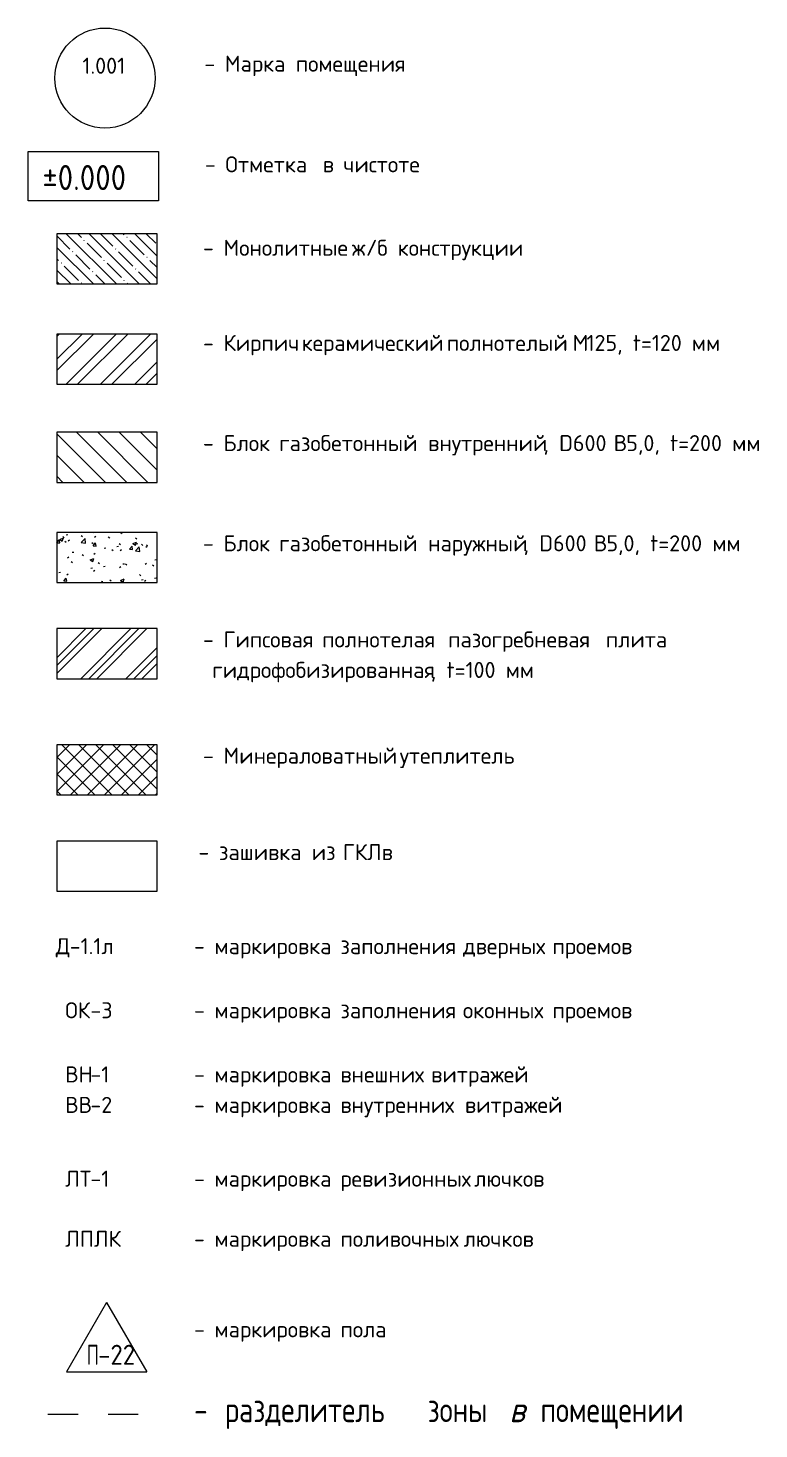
# Model space of a CAD drawing. Header units: millimetres. Extents: x -592259 to 288321, y -552984 to 293768.
# Drawn here: x 54503 to 61801, y -109021 to -95037 of the extents above; entities that cross this region are included whole.
import ezdxf

# ---------------------------------------------------------------- set-up
doc = ezdxf.new("R2010")
doc.units = ezdxf.units.MM
doc.linetypes.add('ADSK_Невидимые', pattern=[500, 300, -200])
doc.linetypes.add('ADSK_Скрыто', pattern=[600, 300, -300])
for name, color, linetype, lineweight in [('A-DETL-____-HDLN', 250, 'ADSK_Невидимые', 9), ('A-DETL-____-OTLN', 250, 'Continuous', 5), ('A-DETL-____-THIN', 250, 'Continuous', 9), ('A-DETL-GENF-OTLN', 250, 'Continuous', 5), ('A-FLOR-____-IDEN', 250, 'Continuous', 9), ('G-____-____-TEXT', 250, 'Continuous', 9)]:
    doc.layers.add(name, color=color, linetype=linetype, lineweight=lineweight)
doc.styles.add('ISOCPEUR_1', font='isocpeur.ttf', dxfattribs={"width": 0.9, "height": 250})
doc.styles.add('ISOCPEUR_5', font='isocpeur.ttf', dxfattribs={"height": 8})
doc.styles.add('ISOCPEUR_7', font='isocpeur.ttf', dxfattribs={"width": 0.9, "height": 2.5})
doc.styles.add('ISOCPEUR_I_1', font='ГОСТ тип А.ttf', dxfattribs={"height": 2500})

# ---------------------------------------------------------------- blocks, each defined once
blk = doc.blocks.new('AAR_СКБ_Марка_Перекрытия - Марка пола-17325028-АР1_Маркировочный план_надземные_Условные обозначения')
at = {"layer": 'A-FLOR-____-IDEN'}
for p, q in [((5755, 4739), (5355, 4046)), ((5755, 4739), (6155, 4046)), ((5355, 4046), (6155, 4046))]:
    blk.add_line(p, q, dxfattribs=at)

msp = doc.modelspace()

# ---------------------------------------------------------------- hatches: boundary and pattern name
at = {"layer": 'A-DETL-GENF-OTLN'}
h = msp.add_hatch(dxfattribs=at)
h.set_pattern_fill('FP_54', color=250, style=0, pattern_type=2)
h.set_pattern_definition([(135, (49533.1, -112497.46), (-114.0493, -114.0493), []), (135, (49647.14, -112497.46), (-114.0493, -114.0493), [201.612, -40.322, 3.353, -36.97])])
h.paths.add_polyline_path([(55791.4427, -97592.4879), (55791.4427, -97092.4879), (54791.4427, -97092.4879), (54791.4427, -97592.4879)])
h = msp.add_hatch(dxfattribs=at)
h.set_pattern_fill('FP_55', color=250, style=0, pattern_type=2)
h.set_pattern_definition([(45, (49533.1, -112497.46), (-171.074, 171.074), []), (45, (49647.14, -112497.46), (-171.074, 171.074), [])])
h.paths.add_polyline_path([(55791.4427, -98592.4879), (55791.4427, -98092.4879), (54791.4427, -98092.4879), (54791.4427, -98592.4879)])
h = msp.add_hatch(dxfattribs=at)
h.set_pattern_fill('FP_56', color=250, style=0, pattern_type=2)
h.set_pattern_definition([(135, (49533.1, -112497.46), (-106.066, -106.066), [])])
h.paths.add_polyline_path([(55791.4427, -99572.4879), (55791.4427, -99072.4879), (54791.4427, -99072.4879), (54791.4427, -99572.4879)])
h = msp.add_hatch(dxfattribs=at)
h.set_pattern_fill('FP_24', color=250, style=0, pattern_type=2)
h.set_pattern_definition([(50, (49533.1, -112497.46), (364.368, -31.878), [38.1, -419.1]), (355, (49533.1, -112497.46), (-70.486, 382.113), [30.48, -335.28]), (100.451, (49563.46, -112500.1), (293.885, 350.233), [32.38, -356.18]), (46.184, (49533.1, -112395.86), (542.158, -84.086), [57.15, -628.65]), (96.636, (49578.3, -112402.86), (474.805, 494.855), [48.57, -534.27]), (351.184, (49533.1, -112395.86), (474.81, 494.85), [45.72, -502.92]), (21, (49583.9, -112421.26), (303.2285, -204.5305), [38.1, -419.1]), (326, (49583.9, -112421.26), (123.604, 368.376), [30.48, -335.28]), (71.451, (49609.16, -112438.3), (426.834, 163.843), [32.38, -356.18]), (37.5, (49533.1, -112497.46), (6.1766, 169.1102), [16.764, -314.452, 16.764, -323.596, -336.55]), (37.5, (49533.1, -112497.46), (6.1766, 169.1102), [-671.576, 16.764, -319.786]), (7.5, (49533.1, -112497.46), (133.6389, 200.3615), [16.764, -177.292, 16.764, -306.832, -128.27]), (7.5, (49533.1, -112497.46), (133.6389, 200.3615), [-517.652, 16.764, -111.506]), (327.5, (49419.81, -112497.46), (271.1818, -11.4584), [16.764, -110.236, 16.764, -379.476, -525.78]), (327.5, (49419.81, -112497.46), (271.1818, -11.4584), [-523.24, 16.764, -509.016]), (317.5, (49369, -112497.46), (296.2585, 50.853), [16.764, -148.336, 16.764, -246.38, -373.38]), (317.5, (49369, -112497.46), (296.2585, 50.853), [-428.244, 16.764, -356.616])])
h.paths.add_polyline_path([(55791.4427, -100572.4879), (55791.4427, -100072.4879), (54791.4427, -100072.4879), (54791.4427, -100572.4879)])
h = msp.add_hatch(dxfattribs=at)
h.set_pattern_fill('FP_7', color=50, style=0, pattern_type=2)
h.set_pattern_definition([(45, (49533.1, -112497.46), (-224.5064, 224.5064), []), (45, (49612.47, -112497.46), (0, 449.013), []), (45, (49453.72, -112497.46), (0, 449.013), [])])
h.paths.add_polyline_path([(55791.4427, -101532.4879), (55791.4427, -101032.4879), (54791.4427, -101032.4879), (54791.4427, -101532.4879)])
h = msp.add_hatch(dxfattribs=at)
h.set_pattern_fill('FP_16', color=50, style=0, pattern_type=2)
h.set_pattern_definition([(135, (49533.09, -112497.46), (-84.8528, -84.8528), []), (225, (49533.09, -112497.46), (84.8528, -84.8528), [])])
h.paths.add_polyline_path([(55791.4427, -102692.4879), (55791.4427, -102192.4879), (54791.4427, -102192.4879), (54791.4427, -102692.4879)])

# ---------------------------------------------------------------- linework, layer by layer
at = {"layer": 'A-DETL-____-HDLN', "linetype": 'ADSK_Скрыто', "lineweight": 5}
msp.add_line((54702.0453, -108874.6143), (55902.0453, -108874.6143), dxfattribs=at)
at = {"layer": 'A-DETL-____-OTLN', "lineweight": 13}
for p, q in [((55791.4427, -103152.4879), (54791.4427, -103152.4879)), ((54791.4427, -103152.4879), (54791.4427, -103652.4879)), ((55791.4427, -103652.4879), (55791.4427, -103152.4879)), ((54791.4427, -103652.4879), (55791.4427, -103652.4879))]:
    msp.add_line(p, q, dxfattribs=at)
at = {"layer": 'A-DETL-____-THIN'}
for p, q in [((55791.4427, -97092.4879), (54791.4427, -97092.4879)), ((54791.4427, -97092.4879), (54791.4427, -97592.4879)), ((55791.4427, -97592.4879), (55791.4427, -97092.4879)), ((54791.4427, -97592.4879), (55791.4427, -97592.4879)), ((55791.4427, -98092.4879), (54791.4427, -98092.4879)), ((54791.4427, -98092.4879), (54791.4427, -98592.4879)), ((55791.4427, -98592.4879), (55791.4427, -98092.4879)), ((54791.4427, -98592.4879), (55791.4427, -98592.4879)), ((55791.4427, -99072.4879), (54791.4427, -99072.4879)), ((54791.4427, -99072.4879), (54791.4427, -99572.4879)), ((55791.4427, -99572.4879), (55791.4427, -99072.4879)), ((54791.4427, -99572.4879), (55791.4427, -99572.4879)), ((55791.4427, -100072.4879), (54791.4427, -100072.4879)), ((54791.4427, -100072.4879), (54791.4427, -100572.4879)), ((55791.4427, -100572.4879), (55791.4427, -100072.4879)), ((54791.4427, -100572.4879), (55791.4427, -100572.4879)), ((55791.4427, -101032.4879), (54791.4427, -101032.4879)), ((54791.4427, -101032.4879), (54791.4427, -101532.4879)), ((55791.4427, -101532.4879), (55791.4427, -101032.4879)), ((54791.4427, -101532.4879), (55791.4427, -101532.4879)), ((55791.4427, -102192.4879), (54791.4427, -102192.4879)), ((54791.4427, -102192.4879), (54791.4427, -102692.4879)), ((55791.4427, -102692.4879), (55791.4427, -102192.4879)), ((54791.4427, -102692.4879), (55791.4427, -102692.4879))]:
    msp.add_line(p, q, dxfattribs=at)
msp.add_circle((55270.9144, -95537.4595), 500, dxfattribs=at)
at = {"layer": 'G-____-____-TEXT', "color": 170, "flags": 128}
msp.add_lwpolyline([(54502.8153, -96271.3338), (55805.3672, -96271.3338), (55805.3672, -96761.3338), (54502.8153, -96761.3338)], close=True, dxfattribs=at)

# ---------------------------------------------------------------- block references
at = {"layer": 'A-FLOR-____-IDEN'}
msp.add_blockref('AAR_СКБ_Марка_Перекрытия - Марка пола-17325028-АР1_Маркировочный план_надземные_Условные обозначения', (49533.0938, -112497.4568), dxfattribs=at)

# ---------------------------------------------------------------- texts
at = {"layer": 'A-FLOR-____-IDEN', "char_height": 200, "attachment_point": 1, "style": 'ISOCPEUR_1'}
for s, insert, width in [('\\fISOCPEUR|b0|i0|c204|p34|;\\W.7;П', (55087.6257, -108180.5045), 140.295312), ('-22', (55203.3809, -108180.5045), 370.379625)]:
    msp.add_mtext(s, dxfattribs=dict(at, insert=insert, width=width))
at = {"layer": 'G-____-____-TEXT', "color": 7, "attachment_point": 1}
for s, insert, char_height, width, style in [('1.001', (55046.0657, -95333.9192), 160, 521.096875, 'ISOCPEUR_5'), ('Марка', (56468.0287, -95313.9192), 160, 745.569375, 'ISOCPEUR_5'), ('помещения', (57175.7891, -95313.9192), 160, 1298.73375, 'ISOCPEUR_5'), ('- ', (56262.9766, -95313.9192), 160, 248.523125, 'ISOCPEUR_5'), ('Отметка', (56473.357, -96318.2544), 160, 1066.244375, 'ISOCPEUR_5'), (' ±0.000', (54502.8153, -96404.9796), 250, 1354.851875, 'ISOCPEUR_7'), ('- ', (56268.3049, -96318.2544), 160, 248.523125, 'ISOCPEUR_5'), ('\\fISOCPEUR|b0|i0|c204|p34|;в', (57445.7007, -96318.2544), 160, 136.286875, 'ISOCPEUR_5'), ('чистоте', (57650.7528, -96318.2544), 160, 994.0925, 'ISOCPEUR_5'), ('Монолитные', (56454.2905, -97151.3429), 160, 1443.0375, 'ISOCPEUR_5'), ('\\fISOCPEUR|b0|i0|c204|p34|;/', (57876.4259, -97151.3429), 160, 136.286875, 'ISOCPEUR_5'), ('\\fISOCPEUR|b0|i0|c204|p34|;б', (57988.8738, -97151.3429), 160, 136.286875, 'ISOCPEUR_5'), ('- ', (56249.2384, -97151.3429), 160, 248.523125, 'ISOCPEUR_5'), ('\\fISOCPEUR|b0|i0|c204|p34|;ж', (57737.5196, -97151.3429), 160, 168.354375, 'ISOCPEUR_5'), ('конструкции', (58193.9259, -97151.3429), 160, 1523.20625, 'ISOCPEUR_5'), ('Кирпич', (56454.2905, -98100.6678), 160, 833.755, 'ISOCPEUR_5'), ('керамический', (57234.8113, -98100.6678), 160, 1643.459375, 'ISOCPEUR_5'), ('полнотелый', (58683.4051, -98100.6678), 160, 1410.97, 'ISOCPEUR_5'), ('\\fISOCPEUR|b0|i0|c204|p34|;М', (59940.1759, -98100.6678), 160, 168.354375, 'ISOCPEUR_5'), ('125, t=120 ', (60079.0821, -98100.6678), 160, 1274.683125, 'ISOCPEUR_5'), ('мм', (61130.8009, -98100.6678), 160, 304.64125, 'ISOCPEUR_5'), ('- ', (56249.2384, -98100.6678), 160, 248.523125, 'ISOCPEUR_5'), ('Блок', (56454.2905, -99100.6678), 160, 561.18125, 'ISOCPEUR_5'), ('газобетонный', (57009.9155, -99100.6678), 160, 1691.560625, 'ISOCPEUR_5'), ('внутренний', (58498.1967, -99100.6678), 160, 1394.93625, 'ISOCPEUR_5'), (', D600 ', (59649.1342, -99100.6678), 160, 849.78875, 'ISOCPEUR_5'), ('\\fISOCPEUR|b0|i0|c204|p34|;В', (60350.2801, -99100.6678), 160, 152.320625, 'ISOCPEUR_5'), ('5,0, t=200 ', (60475.9571, -99100.6678), 160, 1282.7, 'ISOCPEUR_5'), ('- ', (56249.2384, -99100.6678), 160, 248.523125, 'ISOCPEUR_5'), ('мм', (61534.2905, -99100.6678), 160, 304.64125, 'ISOCPEUR_5'), ('Блок', (56454.2905, -100100.6678), 160, 561.18125, 'ISOCPEUR_5'), ('газобетонный', (57009.9155, -100100.6678), 160, 1691.560625, 'ISOCPEUR_5'), ('наружный', (58498.1967, -100100.6678), 160, 1154.43, 'ISOCPEUR_5'), (', D600 ', (59450.6967, -100100.6678), 160, 849.78875, 'ISOCPEUR_5'), ('\\fISOCPEUR|b0|i0|c204|p34|;В', (60151.8426, -100100.6678), 160, 152.320625, 'ISOCPEUR_5'), ('5,0, t=200 ', (60277.5196, -100100.6678), 160, 1282.7, 'ISOCPEUR_5'), ('- ', (56249.2384, -100100.6678), 160, 248.523125, 'ISOCPEUR_5'), ('мм', (61335.853, -100100.6678), 160, 304.64125, 'ISOCPEUR_5'), ('Гипсовая', (56454.2905, -101060.6678), 160, 1082.278125, 'ISOCPEUR_5'), ('пазогребневая', (58696.6342, -101060.6678), 160, 1795.78, 'ISOCPEUR_5'), ('- ', (56249.2384, -101060.6678), 160, 248.523125, 'ISOCPEUR_5'), ('полнотелая', (57439.8634, -101060.6678), 160, 1410.97, 'ISOCPEUR_5'), ('плита', (60270.9051, -101060.6678), 160, 729.535625, 'ISOCPEUR_5'), ('гидрофобизированная', (56341.8426, -101364.9386), 160, 2645.56875, 'ISOCPEUR_5'), (', t=100 ', (58524.6551, -101364.9386), 160, 905.906875, 'ISOCPEUR_5'), ('мм', (59272.103, -101364.9386), 160, 304.64125, 'ISOCPEUR_5'), ('Минераловатный', (56454.2905, -102220.6678), 160, 2020.2525, 'ISOCPEUR_5'), ('- ', (56249.2384, -102220.6678), 160, 248.523125, 'ISOCPEUR_5'), ('утеплитель', (58213.7696, -102220.6678), 160, 1427.00375, 'ISOCPEUR_5'), ('ГКЛв', (57645.9205, -103183.2442), 160, 577.215, 'ISOCPEUR_5'), ('- ', (56203.9413, -103183.2442), 160, 248.523125, 'ISOCPEUR_5'), ('зашивка', (56408.9934, -103183.2442), 160, 1010.12625, 'ISOCPEUR_5'), ('из', (57335.0351, -103183.2442), 160, 264.556875, 'ISOCPEUR_5'), ('\\fISOCPEUR|b0|i0|c204|p34|;Д', (54780.1084, -104122.0711), 160, 168.354375, 'ISOCPEUR_5'), ('-1.1', (54919.0146, -104122.0711), 160, 384.81, 'ISOCPEUR_5'), ('\\fISOCPEUR|b0|i0|c204|p34|;л', (55236.5146, -104122.0711), 160, 136.286875, 'ISOCPEUR_5'), ('маркировка', (56364.893, -104122.0711), 160, 1410.97, 'ISOCPEUR_5'), ('заполнения', (57621.6639, -104122.0711), 160, 1370.885625, 'ISOCPEUR_5'), ('дверных', (58845.3618, -104122.0711), 160, 970.041875, 'ISOCPEUR_5'), ('проемов', (59738.3305, -104122.0711), 160, 970.041875, 'ISOCPEUR_5'), ('- ', (56159.841, -104122.0711), 160, 248.523125, 'ISOCPEUR_5'), ('ОК', (54873.9778, -104762.0711), 160, 304.64125, 'ISOCPEUR_5'), ('-3', (55125.332, -104762.0711), 160, 272.57375, 'ISOCPEUR_5'), ('- ', (56159.841, -104762.0711), 160, 248.523125, 'ISOCPEUR_5'), ('маркировка', (56364.893, -104762.0711), 160, 1410.97, 'ISOCPEUR_5'), ('заполнения', (57621.6639, -104762.0711), 160, 1370.885625, 'ISOCPEUR_5'), ('оконных', (58845.3618, -104762.0711), 160, 970.041875, 'ISOCPEUR_5'), ('проемов', (59738.3305, -104762.0711), 160, 970.041875, 'ISOCPEUR_5'), ('ВН', (54873.9778, -105402.0711), 160, 304.64125, 'ISOCPEUR_5'), ('-1', (55125.332, -105402.0711), 160, 232.489375, 'ISOCPEUR_5'), ('витражей', (58527.8618, -105402.0711), 160, 1170.46375, 'ISOCPEUR_5'), ('- ', (56159.841, -105402.0711), 160, 248.523125, 'ISOCPEUR_5'), ('маркировка', (56364.893, -105402.0711), 160, 1410.97, 'ISOCPEUR_5'), ('внешних', (57621.6639, -105402.0711), 160, 986.075625, 'ISOCPEUR_5'), ('ВВ', (54873.9778, -105706.3419), 160, 304.64125, 'ISOCPEUR_5'), ('-2', (55125.332, -105706.3419), 160, 272.57375, 'ISOCPEUR_5'), ('витражей', (58865.2055, -105706.3419), 160, 1170.46375, 'ISOCPEUR_5'), ('- ', (56159.841, -105706.3419), 160, 248.523125, 'ISOCPEUR_5'), ('маркировка', (56364.893, -105706.3419), 160, 1410.97, 'ISOCPEUR_5'), ('внутренних', (57621.6639, -105706.3419), 160, 1394.93625, 'ISOCPEUR_5'), ('ЛТ', (54873.9778, -106443.2592), 160, 304.64125, 'ISOCPEUR_5'), ('-1', (55125.332, -106443.2592), 160, 232.489375, 'ISOCPEUR_5'), ('- ', (56159.841, -106443.2592), 160, 248.523125, 'ISOCPEUR_5'), ('маркировка', (56364.893, -106443.2592), 160, 1410.97, 'ISOCPEUR_5'), ('ревизионных', (57621.6639, -106443.2592), 160, 1507.1725, 'ISOCPEUR_5'), ('лючков', (58957.8097, -106443.2592), 160, 841.771875, 'ISOCPEUR_5'), ('ЛПЛК', (54873.9778, -107043.2592), 160, 609.2825, 'ISOCPEUR_5'), ('маркировка', (56364.893, -107043.2592), 160, 1410.97, 'ISOCPEUR_5'), ('поливочных', (57621.6639, -107043.2592), 160, 1378.9025, 'ISOCPEUR_5'), ('лючков', (58851.9764, -107043.2592), 160, 841.771875, 'ISOCPEUR_5'), ('- ', (56159.841, -107043.2592), 160, 248.523125, 'ISOCPEUR_5'), ('- ', (56159.841, -107946.8393), 160, 248.523125, 'ISOCPEUR_5'), ('маркировка', (56364.893, -107946.8393), 160, 1410.97, 'ISOCPEUR_5'), ('пола', (57621.6639, -107946.8393), 160, 561.18125, 'ISOCPEUR_5'), ('разделитель', (56469.4035, -108703.5548), 250, 2279.99925, 'ISOCPEUR_I_1'), ('зоны', (58493.466, -108703.5548), 250, 815.316188, 'ISOCPEUR_I_1'), ('\\fISOCPEUR|b0|i1|c204|p34|;\\W.9;в', (59309.0441, -108703.5548), 250, 202.02525, 'ISOCPEUR_I_1'), ('помещении', (59618.6066, -108703.5548), 250, 1919.239875, 'ISOCPEUR_I_1'), ('- ', (56159.841, -108703.5548), 250, 375.18975, 'ISOCPEUR_I_1')]:
    msp.add_mtext(s, dxfattribs=dict(at, insert=insert, char_height=char_height, width=width, style=style))

doc.saveas('drawing.dxf')
